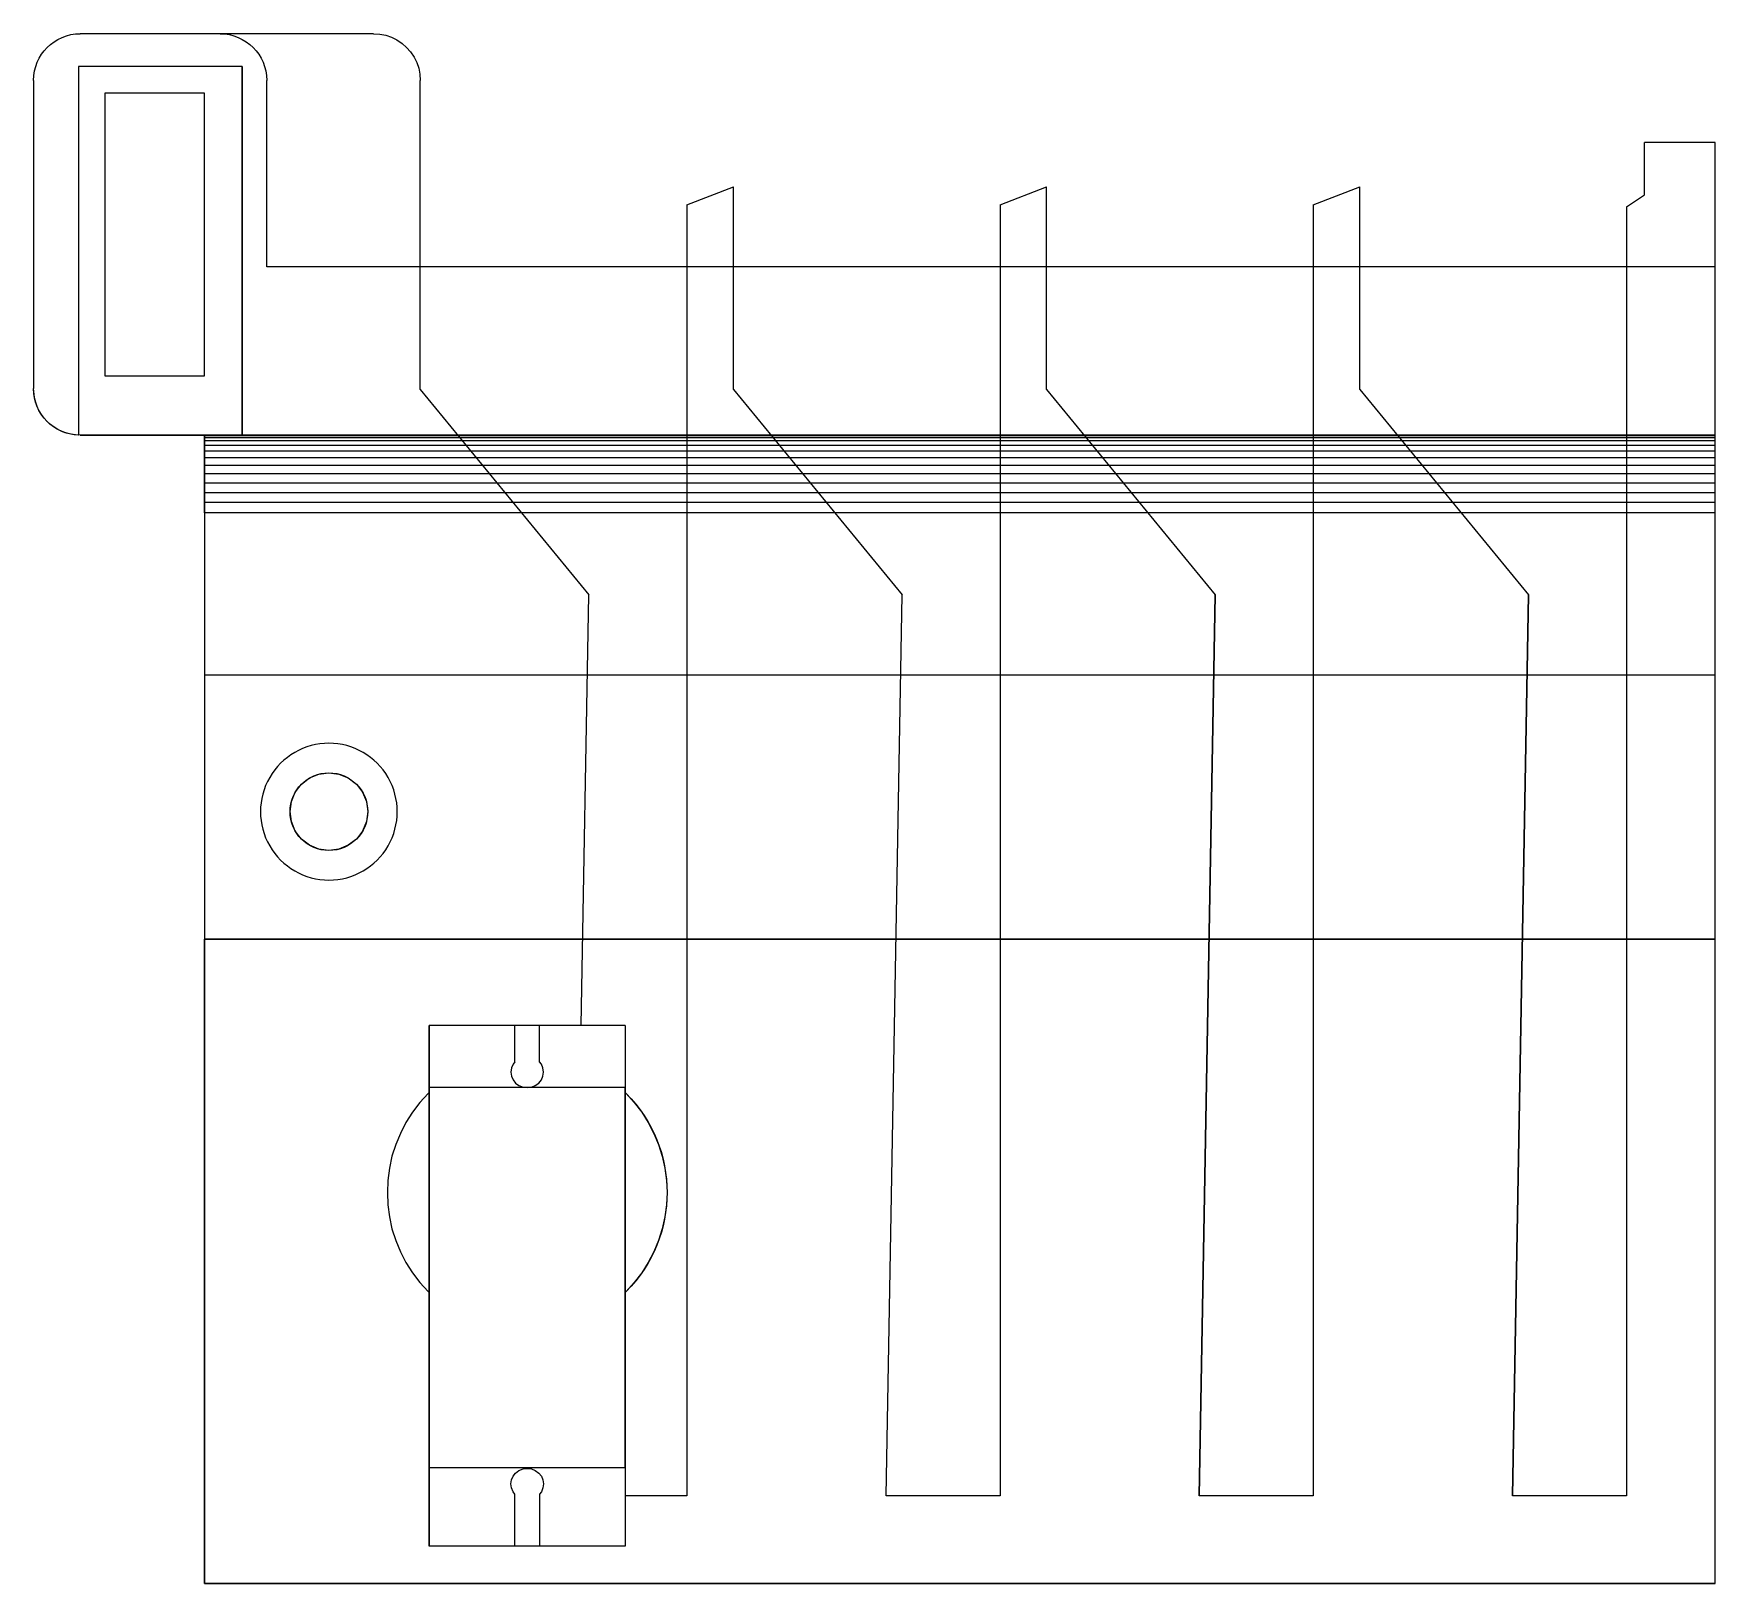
# Model space of a CAD drawing. Header units: millimetres. Extents: x -658 to 1307, y -81 to 472.
# Drawn here: x 830.6 to 938.8, y 135.4 to 235.1 of the extents above; entities that cross this region are included whole.
import ezdxf

# ---------------------------------------------------------------- set-up
doc = ezdxf.new("R2010")
doc.units = ezdxf.units.MM
doc.layers.get('0').update_dxf_attribs({"true_color": 0xffffff})
doc.layers.add('servo', color=36, linetype='Continuous', true_color=0x664400)

# ---------------------------------------------------------------- blocks, each defined once
blk = doc.blocks.new('Difference')
for p, q in [((22.2, 996, 82), (22.2, 996, 162)), ((26.1, 996.8, 82), (26.1, 996.8, 162)), ((218.8, 997, 162), (30, 997, 162)), ((30, 997, 82), (30, 997, 162)), ((120, 997, 82), (30, 997, 82)), ((120, 997, 82), (120, 997, 127)), ((218.8, 997, 127), (120, 997, 127)), ((123.9, 996.8, 82), (123.9, 996.8, 127)), ((127.8, 996, 82), (127.8, 996, 127)), ((218.8, 997, 127), (218.8, 997, 162)), ((222.7, 996.8, 127), (222.7, 996.8, 162)), ((226.6, 996, 127), (226.6, 996, 162)), ((6.2, 985.3, 82), (6.2, 985.3, 162)), ((8.8, 988.2, 82), (8.8, 988.2, 162)), ((11.7, 990.8, 82), (11.7, 990.8, 162)), ((15, 993, 82), (15, 993, 162)), ((18.5, 994.7, 82), (18.5, 994.7, 162)), ((131.5, 994.7, 82), (131.5, 994.7, 127)), ((135, 993, 82), (135, 993, 127)), ((138.3, 990.8, 82), (138.3, 990.8, 127)), ((141.2, 988.2, 82), (141.2, 988.2, 127)), ((143.8, 985.3, 82), (143.8, 985.3, 127)), ((230.3, 994.7, 127), (230.3, 994.7, 162)), ((233.8, 993, 127), (233.8, 993, 162)), ((237.1, 990.8, 127), (237.1, 990.8, 162)), ((240, 988.2, 127), (240, 988.2, 162)), ((242.6, 985.3, 127), (242.6, 985.3, 162)), ((1, 974.8, 82), (1, 974.8, 162)), ((2.3, 978.5, 82), (2.3, 978.5, 162)), ((4, 982, 82), (4, 982, 162)), ((134.2, 976, 162), (29, 976, 162)), ((134.2, 976, 127), (29, 976, 127)), ((29, 976, 127), (29, 976, 162)), ((29, 976, 162), (29, 738.7, 162)), ((29, 976, 127), (29, 738.7, 127)), ((134.2, 976, 127), (134.2, 976, 162)), ((134.2, 976, 162), (134.2, 738.7, 162)), ((134.2, 738.7, 127), (134.2, 976, 127)), ((146, 982, 82), (146, 982, 127)), ((147.7, 978.5, 82), (147.7, 978.5, 127)), ((149, 974.8, 82), (149, 974.8, 127)), ((244.8, 982, 127), (244.8, 982, 162)), ((246.5, 978.5, 127), (246.5, 978.5, 162)), ((247.8, 974.8, 127), (247.8, 974.8, 162)), ((0, 967, 82), (0, 967, 162)), ((0, 967, 162), (0, 768.7, 162)), ((0, 967, 82), (0, 768.7, 82)), ((0.3, 970.9, 82), (0.3, 970.9, 162)), ((149.7, 970.9, 82), (149.7, 970.9, 127)), ((150, 967, 82), (150, 967, 127)), ((150, 847, 82), (150, 967, 82)), ((150, 847, 127), (150, 967, 127)), ((248.6, 970.9, 127), (248.6, 970.9, 162)), ((248.8, 847, 127), (248.8, 967, 127)), ((248.8, 967, 127), (248.8, 967, 162)), ((248.8, 847, 162), (248.8, 967, 162)), ((46, 776.7, 82), (46, 959, 82)), ((46, 959, 82), (46, 959, 127)), ((46, 776.7, 127), (46, 959, 127)), ((46, 959, 127), (109.7, 959, 127)), ((46, 959, 82), (109.7, 959, 82)), ((109.7, 959, 82), (109.7, 959, 127)), ((109.7, 959, 82), (109.7, 776.7, 82)), ((109.7, 959, 127), (109.7, 776.7, 127)), ((1082, 927.1, 162), (1036.4, 927.1, 162)), ((1036.4, 893.4, 162), (1036.4, 927.1, 162)), ((1036.4, 893.4, 127), (1036.4, 927.1, 127)), ((1036.4, 927.1, 127), (1036.4, 927.1, 162)), ((1082, 927.1, 127), (1036.4, 927.1, 127)), ((1082, 0, 162), (1082, 927.1, 162)), ((1082, 847, 127), (1082, 927.1, 127)), ((1082, 927.1, 127), (1082, 927.1, 162)), ((420.3, 886.9, 162), (450.3, 898.5, 162)), ((420.3, 886.9, 127), (450.3, 898.5, 127)), ((450.3, 768, 162), (450.3, 898.5, 162)), ((450.3, 898.5, 127), (450.3, 898.5, 162)), ((450.3, 847, 127), (450.3, 898.5, 127)), ((621.8, 886.9, 162), (651.8, 898.5, 162)), ((621.8, 886.9, 127), (651.8, 898.5, 127)), ((651.8, 768, 162), (651.8, 898.5, 162)), ((651.8, 898.5, 127), (651.8, 898.5, 162)), ((651.8, 847, 127), (651.8, 898.5, 127)), ((823.3, 886.9, 162), (853.3, 898.5, 162)), ((823.3, 886.9, 127), (853.3, 898.5, 127)), ((853.3, 768, 162), (853.3, 898.5, 162)), ((853.3, 847, 127), (853.3, 898.5, 127)), ((853.3, 898.5, 127), (853.3, 898.5, 162)), ((1024.8, 885.6, 162), (1036.4, 893.4, 162)), ((1024.8, 885.6, 127), (1036.4, 893.4, 127)), ((1036.4, 893.4, 127), (1036.4, 893.4, 162)), ((420.3, 886.9, 162), (420.3, 847, 162)), ((420.3, 886.9, 127), (420.3, 886.9, 162)), ((420.3, 886.9, 127), (420.3, 847, 127)), ((621.8, 886.9, 162), (621.8, 56.4, 162)), ((621.8, 886.9, 127), (621.8, 886.9, 162)), ((621.8, 886.9, 127), (621.8, 847, 127)), ((823.3, 886.9, 162), (823.3, 56.4, 162)), ((823.3, 886.9, 127), (823.3, 847, 127)), ((823.3, 886.9, 127), (823.3, 886.9, 162)), ((1024.8, 885.6, 162), (1024.8, 56.4, 162)), ((1024.8, 885.6, 127), (1024.8, 885.6, 162)), ((1024.8, 885.6, 127), (1024.8, 847, 127)), ((150, 847, 82), (150, 847, 127)), ((248.8, 847, 127), (150, 847, 127)), ((1082, 847, 82), (150, 847, 82)), ((248.8, 768, 162), (248.8, 847, 162)), ((248.8, 768, 127), (248.8, 847, 127)), ((248.8, 847, 162), (248.8, 847, 127)), ((420.3, 847, 127), (248.8, 847, 127)), ((450.3, 847, 127), (420.3, 847, 127)), ((420.3, 847, 162), (420.3, 56.4, 162)), ((420.3, 847, 127), (420.3, 56.4, 127)), ((420.3, 847, 162), (420.3, 847, 127)), ((621.8, 847, 127), (450.3, 847, 127)), ((450.3, 768, 127), (450.3, 847, 127)), ((621.8, 847, 127), (621.8, 56.4, 127)), ((651.8, 847, 127), (621.8, 847, 127)), ((651.8, 768, 127), (651.8, 847, 127)), ((823.3, 847, 127), (651.8, 847, 127)), ((823.3, 847, 127), (823.3, 56.4, 127)), ((853.3, 847, 127), (823.3, 847, 127)), ((1024.8, 847, 127), (853.3, 847, 127)), ((853.3, 768, 127), (853.3, 847, 127)), ((1024.8, 847, 127), (1024.8, 56.4, 127)), ((1082, 847, 127), (1024.8, 847, 127)), ((1082, 847, 82), (1082, 847, 127)), ((1082, 738.8, 82), (1082, 847, 82)), ((0.3, 764.8, 162), (0, 768.7, 82)), ((0, 768.7, 82), (0, 768.7, 162)), ((46, 776.7, 82), (46, 776.7, 127)), ((109.7, 776.7, 82), (46, 776.7, 82)), ((109.7, 776.7, 127), (46, 776.7, 127)), ((109.7, 776.7, 82), (109.7, 776.7, 127)), ((0.3, 764.7, 82), (0.3, 764.8, 162)), ((1, 760.9, 162), (0.3, 764.7, 82)), ((1, 760.9, 82), (1, 760.9, 162)), ((2.3, 757.2, 162), (1, 760.9, 82)), ((248.8, 768, 162), (357.3, 636.1, 162)), ((248.8, 768, 127), (357.3, 636.1, 127)), ((248.8, 768, 162), (248.8, 768, 127)), ((450.3, 768, 162), (558.8, 636.1, 162)), ((450.3, 768, 127), (450.3, 768, 162)), ((450.3, 768, 127), (558.8, 636.1, 127)), ((651.8, 768, 162), (760.3, 636.1, 162)), ((651.8, 768, 127), (760.3, 636.1, 127)), ((651.8, 768, 127), (651.8, 768, 162)), ((853.3, 768, 162), (961.8, 636.1, 162)), ((853.3, 768, 127), (961.8, 636.1, 127)), ((853.3, 768, 127), (853.3, 768, 162)), ((2.3, 757.2, 82), (2.3, 757.2, 162)), ((4, 753.7, 82), (4, 753.7, 162)), ((6.2, 750.4, 82), (6.2, 750.4, 162)), ((8.8, 747.4, 82), (8.8, 747.5, 162)), ((11.7, 744.9, 82), (11.8, 744.9, 162)), ((15, 742.7, 82), (15, 742.7, 162)), ((18.5, 740.9, 82), (18.5, 741, 162)), ((22.2, 739.7, 162), (18.5, 740.9, 82)), ((26.1, 738.9, 127), (22.2, 739.7, 82)), ((26.1, 738.9, 127), (22.2, 739.7, 162)), ((22.2, 739.7, 82), (22.2, 739.7, 162)), ((29, 738.7, 127), (26.1, 739, 162)), ((26.1, 738.9, 127), (26.1, 739, 162)), ((29, 738.7, 127), (26.1, 738.9, 127)), ((26.1, 738.9, 82), (26.1, 738.9, 127)), ((29, 738.7, 127), (29, 738.7, 162)), ((30, 738.7, 82), (110, 738.8, 82)), ((110, 738.7, 124.4), (30, 738.7, 82)), ((30, 738.7, 127), (110, 738.7, 127)), ((30, 738.7, 82), (30, 738.7, 127)), ((110, 738.8, 82), (110, 738.7, 124.4)), ((110, 738.8, 50), (110, 738.8, 82)), ((1082, 738.8, 50), (110, 738.8, 50)), ((110, 738.8, 82), (1082, 738.8, 82)), ((110, 738.7, 124.4), (110, 738.7, 127)), ((110, 738.7, 127), (110, 738.7, 162)), ((110, 738.7, 162), (134.2, 738.7, 162)), ((110, 738.7, 127), (134.2, 738.7, 127)), ((110, 738.7, 162), (110, 0, 162)), ((1082, 738.3, 43.5), (110, 738.3, 43.5)), ((1082, 737.1, 37.1), (110, 737.1, 37.1)), ((134.2, 738.7, 127), (134.2, 738.7, 162)), ((1082, 738.8, 50), (1082, 738.8, 82)), ((1082, 735, 30.9), (110, 735, 30.9)), ((1082, 732.1, 25), (110, 732.1, 25)), ((1082, 728.4, 19.6), (110, 728.4, 19.6)), ((1082, 724.1, 14.7), (110, 724.1, 14.7)), ((1082, 719.2, 10.4), (110, 719.2, 10.4)), ((1082, 713.8, 6.7), (110, 713.8, 6.7)), ((1082, 707.9, 3.8), (110, 707.9, 3.8)), ((1082, 701.7, 1.7), (110, 701.7, 1.7)), ((1082, 695.3, 0.4), (110, 695.3, 0.4)), ((110, 688.8, 0), (110, 584.5, 0)), ((1082, 688.8, 0), (110, 688.8, 0)), ((1082, 584.5, 0), (1082, 688.8, 0)), ((352.4, 359, 162), (357.3, 636.1, 162)), ((352.4, 359, 127), (357.3, 636.1, 127)), ((357.3, 636.1, 162), (357.3, 636.1, 127)), ((548.5, 56.4, 162), (558.8, 636.1, 162)), ((548.5, 56.4, 127), (558.8, 636.1, 127)), ((558.8, 636.1, 127), (558.8, 636.1, 162)), ((760.3, 636.1, 162), (750, 56.4, 162)), ((750, 56.4, 127), (760.3, 636.1, 127)), ((760.3, 636.1, 127), (760.3, 636.1, 162)), ((951.5, 56.4, 127), (961.8, 636.1, 127)), ((961.8, 636.1, 162), (951.5, 56.4, 162)), ((961.8, 636.1, 127), (961.8, 636.1, 162)), ((110, 584.5, 0), (1082, 584.5, 0)), ((110, 584.5, 50), (1082, 584.5, 50)), ((110, 584.5, 0), (110, 584.5, 50)), ((110, 584.5, 50), (110, 414.5, 50)), ((1082, 584.5, 0), (1082, 584.5, 50)), ((1082, 414.5, 50), (1082, 584.5, 50)), ((190, 540.5, 127), (190, 540.5, 162)), ((183.5, 520.7, 50), (183.5, 520.7, 127)), ((190, 521.5, 50), (190, 521.5, 127)), ((196.5, 520.7, 50), (196.5, 520.7, 127)), ((151.9, 518.5, 127), (151.9, 518.5, 162)), ((168.3, 509, 50), (168.3, 509, 127)), ((172.3, 514.2, 50), (172.3, 514.2, 127)), ((177.5, 518.2, 50), (177.5, 518.2, 127)), ((202.5, 518.2, 50), (202.5, 518.2, 127)), ((207.7, 514.2, 50), (207.7, 514.2, 127)), ((211.7, 509, 50), (211.7, 509, 127)), ((228.1, 518.5, 127), (228.1, 518.5, 162)), ((165.9, 503, 50), (165.9, 503, 127)), ((214.1, 503, 50), (214.1, 503, 127)), ((165, 496.5, 50), (165, 496.5, 127)), ((165.9, 490.1, 50), (165.9, 490.1, 127)), ((214.1, 490.1, 50), (214.1, 490.1, 127)), ((215, 496.5, 50), (215, 496.5, 127)), ((168.3, 484, 50), (168.3, 484, 127)), ((172.3, 478.8, 50), (172.3, 478.8, 127)), ((207.7, 478.8, 50), (207.7, 478.8, 127)), ((211.7, 484, 50), (211.7, 484, 127)), ((151.9, 474.5, 127), (151.9, 474.5, 162)), ((177.5, 474.9, 50), (177.5, 474.9, 127)), ((183.5, 472.4, 50), (183.5, 472.4, 127)), ((190, 471.5, 50), (190, 471.5, 127)), ((196.5, 472.4, 50), (196.5, 472.4, 127)), ((202.5, 474.9, 50), (202.5, 474.9, 127)), ((228.1, 474.5, 127), (228.1, 474.5, 162)), ((190, 452.5, 127), (190, 452.5, 162)), ((110, 414.5, -60), (110, 414.5, 50)), ((110, 0, -60), (110, 414.5, -60)), ((110, 414.5, -60), (1082, 414.5, -60)), ((1082, 414.5, 50), (110, 414.5, 50)), ((1082, 414.5, -60), (1082, 414.5, 50)), ((1082, 0, -60), (1082, 414.5, -60)), ((352.4, 359, 162), (352.4, 359, 127)), ((253.9, 315.1, 162), (254.6, 315.8, 162)), ((253.9, 315.1, 82), (254.6, 315.8, 82)), ((253.9, 315.1, 162), (253.9, 315.1, 82)), ((254.6, 319, -60), (254.6, 74.5, -60)), ((380.6, 319, -60), (254.6, 319, -60)), ((254.6, 187.1, 82), (254.6, 315.8, 82)), ((254.6, 315.8, 162), (254.6, 315.8, 82)), ((380.6, 74.5, -60), (380.6, 319, -60)), ((381.2, 315.1, 127), (380.6, 315.8, 127)), ((380.6, 315.8, 82), (380.6, 187.1, 82)), ((381.2, 315.1, 82), (380.6, 315.8, 82)), ((380.6, 315.8, 127), (380.6, 315.8, 82)), ((381.2, 315.1, 127), (381.2, 315.1, 82)), ((243.8, 303.1, 162), (243.8, 303.1, 82)), ((248.6, 309.3, 162), (248.6, 309.3, 82)), ((386.5, 309.3, 127), (386.5, 309.3, 82)), ((391.3, 303.1, 127), (391.3, 303.1, 82)), ((239.6, 296.5, 162), (239.6, 296.5, 82)), ((395.5, 296.5, 127), (395.5, 296.5, 82)), ((233, 282.3, 162), (233, 282.3, 82)), ((236, 289.5, 162), (236, 289.5, 82)), ((399.1, 289.5, 127), (399.1, 289.5, 82)), ((402.1, 282.3, 127), (402.1, 282.3, 82)), ((230.6, 274.8, 162), (230.6, 274.8, 82)), ((404.5, 274.8, 127), (404.5, 274.8, 82)), ((228.9, 267.1, 162), (228.9, 267.1, 82)), ((406.2, 267.1, 127), (406.2, 267.1, 82)), ((227.6, 251.5, 162), (227.6, 251.5, 82)), ((227.9, 259.3, 162), (227.9, 259.3, 82)), ((407.2, 259.3, 127), (407.2, 259.3, 82)), ((407.6, 251.5, 127), (407.6, 251.5, 82)), ((227.9, 243.6, 162), (227.9, 243.6, 82)), ((407.2, 243.6, 127), (407.2, 243.6, 82)), ((228.9, 235.8, 162), (228.9, 235.8, 82)), ((230.6, 228.2, 162), (230.6, 228.2, 82)), ((404.5, 228.2, 127), (404.5, 228.2, 82)), ((406.2, 235.8, 127), (406.2, 235.8, 82)), ((233, 220.7, 162), (233, 220.7, 82)), ((402.1, 220.7, 127), (402.1, 220.7, 82)), ((236, 213.4, 162), (236, 213.4, 82)), ((239.6, 206.5, 162), (239.6, 206.5, 82)), ((395.5, 206.5, 127), (395.5, 206.5, 82)), ((399.1, 213.4, 127), (399.1, 213.4, 82)), ((243.8, 199.8, 162), (243.8, 199.8, 82)), ((391.3, 199.8, 127), (391.3, 199.8, 82)), ((248.6, 193.6, 162), (248.6, 193.6, 82)), ((253.9, 187.8, 162), (254.6, 187.1, 162)), ((253.9, 187.8, 82), (254.6, 187.1, 82)), ((253.9, 187.8, 162), (253.9, 187.8, 82)), ((254.6, 24, 162), (254.6, 187.1, 162)), ((254.6, 187.1, 162), (254.6, 187.1, 82)), ((381.2, 187.8, 127), (380.6, 187.1, 127)), ((381.2, 187.8, 82), (380.6, 187.1, 82)), ((380.6, 187.1, 127), (380.6, 56.4, 127)), ((380.6, 187.1, 127), (380.6, 187.1, 82)), ((381.2, 187.8, 127), (381.2, 187.8, 82)), ((386.5, 193.6, 127), (386.5, 193.6, 82)), ((254.6, 74.5, 4), (380.6, 74.5, 4)), ((254.6, 74.5, -60), (254.6, 74.5, 4)), ((254.6, 74.5, -60), (380.6, 74.5, -60)), ((380.6, 74.5, -60), (380.6, 74.5, 4)), ((380.6, 56.4, 162), (380.6, 24, 162)), ((380.6, 56.4, 162), (380.6, 56.4, 127)), ((420.3, 56.4, 162), (380.6, 56.4, 162)), ((420.3, 56.4, 127), (380.6, 56.4, 127)), ((420.3, 56.4, 162), (420.3, 56.4, 127)), ((621.8, 56.4, 162), (548.5, 56.4, 162)), ((621.8, 56.4, 127), (548.5, 56.4, 127)), ((548.5, 56.4, 127), (548.5, 56.4, 162)), ((621.8, 56.4, 127), (621.8, 56.4, 162)), ((750, 56.4, 127), (750, 56.4, 162)), ((823.3, 56.4, 162), (750, 56.4, 162)), ((823.3, 56.4, 127), (750, 56.4, 127)), ((823.3, 56.4, 127), (823.3, 56.4, 162)), ((1024.8, 56.4, 162), (951.5, 56.4, 162)), ((1024.8, 56.4, 127), (951.5, 56.4, 127)), ((951.5, 56.4, 127), (951.5, 56.4, 162)), ((1024.8, 56.4, 127), (1024.8, 56.4, 162)), ((380.6, 24, 162), (254.6, 24, 162)), ((325.5, 24, 4), (309.7, 24, 4)), ((110, 0, 162), (1082, 0, 162)), ((110, 0, 162), (110, 0, -60)), ((1082, 0, -60), (1082, 0, 162)), ((1082, 0, -60), (110, 0, -60))]:
    blk.add_line(p, q)
for points in [[(218.8, 997, 162), (222.7, 996.8, 162), (226.6, 996, 162), (230.3, 994.7, 162), (233.8, 993, 162), (237.1, 990.8, 162), (240, 988.2, 162), (242.6, 985.3, 162), (244.8, 982, 162), (246.5, 978.5, 162), (247.8, 974.8, 162), (248.6, 970.9, 162), (248.8, 967, 162)], [(218.8, 997, 127), (222.7, 996.8, 127), (226.6, 996, 127), (230.3, 994.7, 127), (233.8, 993, 127), (237.1, 990.8, 127), (240, 988.2, 127), (242.6, 985.3, 127), (244.8, 982, 127), (246.5, 978.5, 127), (247.8, 974.8, 127), (248.6, 970.9, 127), (248.8, 967, 127)], [(253.9, 315.1, 162), (248.6, 309.3, 162), (243.8, 303.1, 162), (239.6, 296.5, 162), (236, 289.5, 162), (233, 282.3, 162), (230.6, 274.8, 162), (228.9, 267.1, 162), (227.9, 259.3, 162), (227.6, 251.5, 162), (227.9, 243.6, 162), (228.9, 235.8, 162), (230.6, 228.2, 162), (233, 220.7, 162), (236, 213.4, 162), (239.6, 206.5, 162), (243.8, 199.8, 162), (248.6, 193.6, 162), (253.9, 187.8, 162)], [(253.9, 315.1, 82), (248.6, 309.3, 82), (243.8, 303.1, 82), (239.6, 296.5, 82), (236, 289.5, 82), (233, 282.3, 82), (230.6, 274.8, 82), (228.9, 267.1, 82), (227.9, 259.3, 82), (227.6, 251.5, 82), (227.9, 243.6, 82), (228.9, 235.8, 82), (230.6, 228.2, 82), (233, 220.7, 82), (236, 213.4, 82), (239.6, 206.5, 82), (243.8, 199.8, 82), (248.6, 193.6, 82), (253.9, 187.8, 82)], [(381.2, 315.1, 82), (386.5, 309.3, 82), (391.3, 303.1, 82), (395.5, 296.5, 82), (399.1, 289.5, 82), (402.1, 282.3, 82), (404.5, 274.8, 82), (406.2, 267.1, 82), (407.2, 259.3, 82), (407.6, 251.5, 82), (407.2, 243.6, 82), (406.2, 235.8, 82), (404.5, 228.2, 82), (402.1, 220.7, 82), (399.1, 213.4, 82), (395.5, 206.5, 82), (391.3, 199.8, 82), (386.5, 193.6, 82), (381.2, 187.8, 82)]]:
    blk.add_polyline3d(points)
blk.add_polyline3d([(165.9, 503, 127), (168.3, 509, 127), (172.3, 514.2, 127), (177.5, 518.2, 127), (183.5, 520.7, 127), (190, 521.5, 127), (196.5, 520.7, 127), (202.5, 518.2, 127), (207.7, 514.2, 127), (211.7, 509, 127), (214.1, 503, 127), (215, 496.5, 127), (214.1, 490.1, 127), (211.7, 484, 127), (207.7, 478.8, 127), (202.5, 474.9, 127), (196.5, 472.4, 127), (190, 471.5, 127), (183.5, 472.4, 127), (177.5, 474.9, 127), (172.3, 478.8, 127), (168.3, 484, 127), (165.9, 490.1, 127), (165, 496.5, 127), (165.9, 503, 127)], close=True)
blk.add_circle((190, 496.5, 50), 25)
at = {"extrusion": (-1.50398e-15, -1.80957e-29, -1)}
blk.add_arc((-30, 967, -162), 30, 360, 90, dxfattribs=at)
at = {"extrusion": (8.50488e-44, 2.82745e-30, -1)}
blk.add_arc((-30, 967, -82), 30, 0, 90, dxfattribs=at)
at = {"extrusion": (-1.51461e-27, -7.28944e-41, -1)}
blk.add_arc((-120, 967, -82), 30, 90, 180, dxfattribs=at)
at = {"extrusion": (-1.51461e-27, 0, -1)}
for centre, start, end in [((-120, 967, -127), 90, 180), ((-30, 768.7, -82), 270, 0)]:
    blk.add_arc(centre, 30, start, end, dxfattribs=at)
at = {"extrusion": (-5.52275e-09, 5.70071e-09, -1)}
blk.add_arc((-30, 768.7, -162), 30, 271.8465, 359.9374, dxfattribs=at)
at = {"extrusion": (1, -5.84912e-15, -6.53853e-19)}
for centre in [(688.8, 50, 110), (688.8, 50, 1082)]:
    blk.add_arc(centre, 50, 270.0064, 0.0064, dxfattribs=at)
for centre, start, end in [((190, 496.5, 162), 90, 150), ((190, 496.5, 127), 90, 150), ((190, 496.5, 162), 30, 90), ((190, 496.5, 127), 30, 90), ((190, 496.5, 162), 150, 210), ((190, 496.5, 127), 150, 210), ((190, 496.5, 127), 330, 30), ((190, 496.5, 162), 330, 30), ((190, 496.5, 127), 210, 270), ((190, 496.5, 162), 210, 270), ((190, 496.5, 162), 270, 330), ((190, 496.5, 127), 270, 330)]:
    blk.add_arc(centre, 44, start, end)
at = {"extrusion": (-2.83284e-08, -2.98023e-08, -1)}
blk.add_arc((-317.6, 251.5, -127), 90, 135, 225, dxfattribs=at)
at = {"layer": 'servo'}
for p, q in [((254.6, 315.8, 162), (254.6, 359, 162)), ((325.5, 359, 4), (309.7, 359, 4)), ((380.6, 359, 127), (380.6, 315.8, 127)), ((380.6, 319, 4), (380.6, 319, -60))]:
    blk.add_line(p, q, dxfattribs=at)
at = {"layer": 'servo', "color": 8, "true_color": 0x808080}
for p, q in [((352.4, 359, 162), (254.6, 359, 162)), ((254.6, 359, 4), (254.6, 359, 162)), ((309.7, 359, 4), (254.6, 359, 4)), ((254.6, 359, 4), (254.6, 319, 4)), ((309.7, 335.5, 4), (309.7, 359, 4)), ((380.6, 359, 4), (325.5, 359, 4)), ((325.5, 335.5, 4), (325.5, 359, 4)), ((380.6, 359, 127), (352.4, 359, 127)), ((380.6, 359, 4), (380.6, 359, 127)), ((380.6, 359, 4), (380.6, 319, 4)), ((309.7, 335.5, 4), (308.5, 334, 4)), ((326.7, 334, 4), (325.5, 335.5, 4)), ((307.4, 331.6, 4), (307.1, 329, 4)), ((307.1, 329, 4), (307.4, 326.4, 4)), ((308.5, 334, 4), (307.4, 331.6, 4)), ((307.4, 326.4, 4), (308.5, 324, 4)), ((327.7, 331.6, 4), (326.7, 334, 4)), ((326.7, 324, 4), (327.7, 326.4, 4)), ((328.1, 329, 4), (327.7, 331.6, 4)), ((327.7, 326.4, 4), (328.1, 329, 4)), ((254.6, 319, 4), (254.6, 319, -60)), ((317.6, 319, 4), (254.6, 319, 4)), ((308.5, 324, 4), (310.1, 321.9, 4)), ((310.1, 321.9, 4), (312.3, 320.3, 4)), ((312.3, 320.3, 4), (314.9, 319.3, 4)), ((314.9, 319.3, 4), (317.6, 319, 4)), ((317.6, 319, 4), (320.3, 319.3, 4)), ((380.6, 319, 4), (317.6, 319, 4)), ((320.3, 319.3, 4), (322.8, 320.3, 4)), ((322.8, 320.3, 4), (325, 321.9, 4)), ((325, 321.9, 4), (326.7, 324, 4)), ((254.6, 74.5, 4), (254.6, 24, 4)), ((307.1, 64, 4), (307.4, 66.6, 4)), ((307.4, 66.6, 4), (308.5, 69, 4)), ((308.5, 69, 4), (310.1, 71, 4)), ((310.1, 71, 4), (312.3, 72.6, 4)), ((312.3, 72.6, 4), (314.9, 73.6, 4)), ((314.9, 73.6, 4), (317.6, 74, 4)), ((317.6, 74, 4), (320.3, 73.6, 4)), ((320.3, 73.6, 4), (322.8, 72.6, 4)), ((322.8, 72.6, 4), (325, 71, 4)), ((325, 71, 4), (326.7, 69, 4)), ((326.7, 69, 4), (327.7, 66.6, 4)), ((327.7, 66.6, 4), (328.1, 64, 4)), ((380.6, 74.5, 4), (380.6, 24, 4)), ((307.4, 61.4, 4), (307.1, 64, 4)), ((308.5, 59, 4), (307.4, 61.4, 4)), ((309.7, 57.5, 4), (308.5, 59, 4)), ((309.7, 24, 4), (309.7, 57.5, 4)), ((326.7, 59, 4), (325.5, 57.5, 4)), ((325.5, 57.5, 4), (325.5, 24, 4)), ((327.7, 61.4, 4), (326.7, 59, 4)), ((328.1, 64, 4), (327.7, 61.4, 4)), ((254.6, 24, 4), (254.6, 24, 162)), ((309.7, 24, 4), (254.6, 24, 4)), ((380.6, 24, 4), (325.5, 24, 4)), ((380.6, 24, 4), (380.6, 24, 162))]:
    blk.add_line(p, q, dxfattribs=at)

msp = doc.modelspace()

# ---------------------------------------------------------------- block references
at = {"xscale": 0.1, "yscale": 0.1, "zscale": 0.1}
msp.add_blockref('Difference', (830.62, 135.39, 0), dxfattribs=at)

doc.saveas('drawing.dxf')
